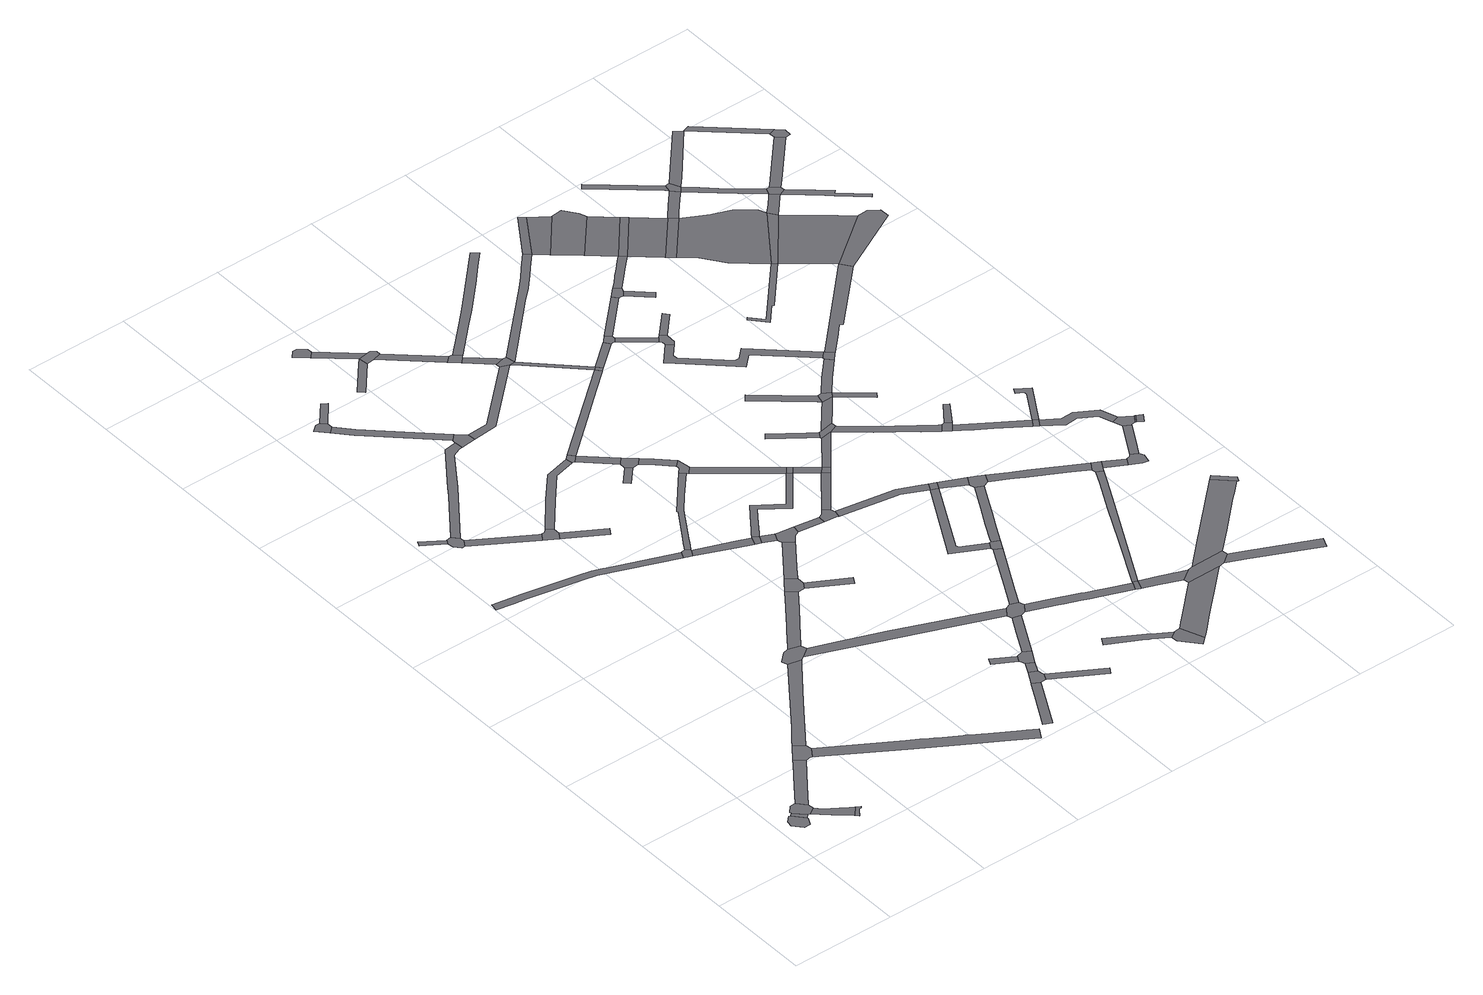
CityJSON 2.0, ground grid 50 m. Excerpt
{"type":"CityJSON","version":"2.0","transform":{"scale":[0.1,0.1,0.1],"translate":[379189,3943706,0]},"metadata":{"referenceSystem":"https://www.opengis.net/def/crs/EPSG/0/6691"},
"CityObjects":{
"road1":{"type":"Road","attributes":{"class":"1040","function":"9020","usage":"9","RoadStructureAttribute.sectionType":"4"},"geometry":[{"type":"MultiSurface","lod":"1","boundaries":[[[0,1,2,3,4,5,6,7,8]]]}]},
"road2":{"type":"Road","attributes":{"class":"1040","function":"9020","usage":"9","RoadStructureAttribute.sectionType":"1"},"geometry":[{"type":"MultiSurface","lod":"1","boundaries":[[[9,8,7,10]]]}]},
"road3":{"type":"Road","attributes":{"class":"1040","function":"9020","usage":"9","RoadStructureAttribute.sectionType":"4"},"geometry":[{"type":"MultiSurface","lod":"1","boundaries":[[[11,12,13,14,9,10,15,16,17,18]]]}]},
"road4":{"type":"Road","attributes":{"class":"1040","function":"9020","usage":"9","RoadStructureAttribute.sectionType":"1"},"geometry":[{"type":"MultiSurface","lod":"1","boundaries":[[[19,20,21,17,16,22,23,24,25]]]}]},
"road5":{"type":"Road","attributes":{"class":"1040","function":"9020","usage":"9","RoadStructureAttribute.sectionType":"4"},"geometry":[{"type":"MultiSurface","lod":"1","boundaries":[[[25,24,26,27,28,29,30,31]]]}]},
"road6":{"type":"Road","attributes":{"class":"1040","function":"9020","usage":"9","RoadStructureAttribute.sectionType":"1"},"geometry":[{"type":"MultiSurface","lod":"1","boundaries":[[[32,33,34,11,18,35,36,37]]]}]},
"road7":{"type":"Road","attributes":{"class":"1040","function":"9020","usage":"9","RoadStructureAttribute.sectionType":"4"},"geometry":[{"type":"MultiSurface","lod":"1","boundaries":[[[38,32,37,39,40,41,42]]]}]},
"road8":{"type":"Road","attributes":{"class":"1040","function":"9020","usage":"9","RoadStructureAttribute.sectionType":"1"},"geometry":[{"type":"MultiSurface","lod":"1","boundaries":[[[43,44,45,46,38,42,47,48,49,50]]]}]},
"road9":{"type":"Road","attributes":{"class":"1040","function":"9020","usage":"9","RoadStructureAttribute.sectionType":"1"},"geometry":[{"type":"MultiSurface","lod":"1","boundaries":[[[51,52,53,54]]]}]},
"road10":{"type":"Road","attributes":{"class":"1040","function":"9020","usage":"9","RoadStructureAttribute.sectionType":"4"},"geometry":[{"type":"MultiSurface","lod":"1","boundaries":[[[55,54,53,56,57,58,59,60]]]}]},
"road11":{"type":"Road","attributes":{"class":"1040","function":"9020","usage":"9","RoadStructureAttribute.sectionType":"1"},"geometry":[{"type":"MultiSurface","lod":"1","boundaries":[[[61,62,63,64,65,66,67,68,69,70,71,72,73,74,75,76,41,40,77,78,79,80,81,82,83]]]}]},
"road12":{"type":"Road","attributes":{"class":"1040","function":"9020","usage":"9","RoadStructureAttribute.sectionType":"1"},"geometry":[{"type":"MultiSurface","lod":"1","boundaries":[[[84,85,86,87,88,89,90,91,92,93,94,95,96,97,98,99]]]}]},
"road13":{"type":"Road","attributes":{"class":"1040","function":"9020","usage":"9","RoadStructureAttribute.sectionType":"1"},"geometry":[{"type":"MultiSurface","lod":"1","boundaries":[[[100,59,58,101,102]]]}]},
"road14":{"type":"Road","attributes":{"class":"1040","function":"9020","usage":"9","RoadStructureAttribute.sectionType":"4"},"geometry":[{"type":"MultiSurface","lod":"1","boundaries":[[[103,104,105,43,50,106,107,108]]]}]},
"road15":{"type":"Road","attributes":{"class":"1040","function":"9020","usage":"9","RoadStructureAttribute.sectionType":"4"},"geometry":[{"type":"MultiSurface","lod":"1","boundaries":[[[109,110,102,101,111,112,113,114]]]}]},
"road16":{"type":"Road","attributes":{"class":"1040","function":"9020","usage":"9","RoadStructureAttribute.sectionType":"1"},"geometry":[{"type":"MultiSurface","lod":"1","boundaries":[[[115,116,117,118,119,55,60,120,121,122]]]}]},
"road17":{"type":"Road","attributes":{"class":"1040","function":"9020","usage":"9","RoadStructureAttribute.sectionType":"4"},"geometry":[{"type":"MultiSurface","lod":"1","boundaries":[[[123,124,125,126,127,128]]]}]},
"road18":{"type":"Road","attributes":{"class":"1040","function":"9020","usage":"9","RoadStructureAttribute.sectionType":"1"},"geometry":[{"type":"MultiSurface","lod":"1","boundaries":[[[129,130,113,112]]]}]},
"road19":{"type":"Road","attributes":{"class":"1040","function":"9020","usage":"9","RoadStructureAttribute.sectionType":"1"},"geometry":[{"type":"MultiSurface","lod":"1","boundaries":[[[131,132,133,134,135,136,137,138,139,103,108,140,141,142,143,144,145,146,147]]]}]},
"road20":{"type":"Road","attributes":{"class":"1040","function":"9020","usage":"9","RoadStructureAttribute.sectionType":"1"},"geometry":[{"type":"MultiSurface","lod":"1","boundaries":[[[148,149,123,128]]]}]},
"road21":{"type":"Road","attributes":{"class":"1040","function":"9020","usage":"9","RoadStructureAttribute.sectionType":"1"},"geometry":[{"type":"MultiSurface","lod":"1","boundaries":[[[150,127,126,151,152,153]]]}]},
"road22":{"type":"Road","attributes":{"class":"1040","function":"9020","usage":"9","RoadStructureAttribute.sectionType":"4"},"geometry":[{"type":"MultiSurface","lod":"1","boundaries":[[[154,99,98,155,156,157,158,159]]]}]},
"road23":{"type":"Road","attributes":{"class":"1040","function":"9020","usage":"9","RoadStructureAttribute.sectionType":"1"},"geometry":[{"type":"MultiSurface","lod":"1","boundaries":[[[160,161,162,163,164,165,166]]]}]},
"road24":{"type":"Road","attributes":{"class":"1040","function":"9020","usage":"9","RoadStructureAttribute.sectionType":"1"},"geometry":[{"type":"MultiSurface","lod":"1","boundaries":[[[167,168,169,109,114,170,171,172]]]}]},
"road25":{"type":"Road","attributes":{"class":"1040","function":"9020","usage":"9","RoadStructureAttribute.sectionType":"4"},"geometry":[{"type":"MultiSurface","lod":"1","boundaries":[[[173,174,175,131,147,176,177,178,179]]]}]},
"road26":{"type":"Road","attributes":{"class":"1040","function":"9020","usage":"9","RoadStructureAttribute.sectionType":"1"},"geometry":[{"type":"MultiSurface","lod":"1","boundaries":[[[180,181,182,107,106,183,184,185,186]]]}]},
"road27":{"type":"Road","attributes":{"class":"1040","function":"9020","usage":"9","RoadStructureAttribute.sectionType":"4"},"geometry":[{"type":"MultiSurface","lod":"1","boundaries":[[[153,152,116,115,187,188]]]}]},
"road28":{"type":"Road","attributes":{"class":"1040","function":"9020","usage":"9","RoadStructureAttribute.sectionType":"1"},"geometry":[{"type":"MultiSurface","lod":"1","boundaries":[[[189,158,157,190,191,192]]]}]},
"road29":{"type":"Road","attributes":{"class":"1040","function":"9020","usage":"9","RoadStructureAttribute.sectionType":"4"},"geometry":[{"type":"MultiSurface","lod":"1","boundaries":[[[193,160,166,194,195,196,197]]]}]},
"road30":{"type":"Road","attributes":{"class":"1040","function":"9020","usage":"9","RoadStructureAttribute.sectionType":"1"},"geometry":[{"type":"MultiSurface","lod":"1","boundaries":[[[198,199,200,201]]]}]},
"road31":{"type":"Road","attributes":{"class":"1040","function":"9020","usage":"9","RoadStructureAttribute.sectionType":"1"},"geometry":[{"type":"MultiSurface","lod":"1","boundaries":[[[202,203,178,177]]]}]},
"road32":{"type":"Road","attributes":{"class":"1040","function":"9020","usage":"9","RoadStructureAttribute.sectionType":"4"},"geometry":[{"type":"MultiSurface","lod":"1","boundaries":[[[204,205,206,207,208,209]]]}]},
"road33":{"type":"Road","attributes":{"class":"1040","function":"9020","usage":"9","RoadStructureAttribute.sectionType":"1"},"geometry":[{"type":"MultiSurface","lod":"1","boundaries":[[[210,193,197,211]]]}]},
"road34":{"type":"Road","attributes":{"class":"1040","function":"9020","usage":"9","RoadStructureAttribute.sectionType":"1"},"geometry":[{"type":"MultiSurface","lod":"1","boundaries":[[[212,213,214,215,216]]]}]},
"road35":{"type":"Road","attributes":{"class":"1040","function":"9020","usage":"9","RoadStructureAttribute.sectionType":"1"},"geometry":[{"type":"MultiSurface","lod":"1","boundaries":[[[217,218,219,220,221,173,179,222,223,224,225,226]]]}]},
"road36":{"type":"Road","attributes":{"class":"1040","function":"9020","usage":"9","RoadStructureAttribute.sectionType":"1"},"geometry":[{"type":"MultiSurface","lod":"1","boundaries":[[[227,228,229,230,231,154,159,232,233,234,235,236]]]}]},
"road37":{"type":"Road","attributes":{"class":"1040","function":"9020","usage":"9","RoadStructureAttribute.sectionType":"4"},"geometry":[{"type":"MultiSurface","lod":"1","boundaries":[[[237,201,200,238,210,211,239]]]}]},
"road38":{"type":"Road","attributes":{"class":"1040","function":"9020","usage":"9","RoadStructureAttribute.sectionType":"4"},"geometry":[{"type":"MultiSurface","lod":"1","boundaries":[[[240,192,191,241,242]]]}]},
"road39":{"type":"Road","attributes":{"class":"1040","function":"9020","usage":"9","RoadStructureAttribute.sectionType":"4"},"geometry":[{"type":"MultiSurface","lod":"1","boundaries":[[[243,167,172,244,245,246]]]}]},
"road40":{"type":"Road","attributes":{"class":"1040","function":"9020","usage":"9","RoadStructureAttribute.sectionType":"1"},"geometry":[{"type":"MultiSurface","lod":"1","boundaries":[[[247,248,249,250,195,194]]]}]},
"road41":{"type":"Road","attributes":{"class":"1040","function":"9020","usage":"9","RoadStructureAttribute.sectionType":"1"},"geometry":[{"type":"MultiSurface","lod":"1","boundaries":[[[208,207,212,251]]]}]},
"road42":{"type":"Road","attributes":{"class":"1040","function":"9020","usage":"9","RoadStructureAttribute.sectionType":"1"},"geometry":[{"type":"MultiSurface","lod":"1","boundaries":[[[242,241,252,253]]]}]},
"road43":{"type":"Road","attributes":{"class":"1040","function":"9020","usage":"9","RoadStructureAttribute.sectionType":"1"},"geometry":[{"type":"MultiSurface","lod":"1","boundaries":[[[254,255,256,257]]]}]},
"road44":{"type":"Road","attributes":{"class":"1040","function":"9020","usage":"9","RoadStructureAttribute.sectionType":"1"},"geometry":[{"type":"MultiSurface","lod":"1","boundaries":[[[246,245,258,259,260]]]}]},
"road45":{"type":"Road","attributes":{"class":"1040","function":"9020","usage":"9","RoadStructureAttribute.sectionType":"4"},"geometry":[{"type":"MultiSurface","lod":"1","boundaries":[[[261,251,212,216,262,263,264]]]}]},
"road46":{"type":"Road","attributes":{"class":"1040","function":"9020","usage":"9","RoadStructureAttribute.sectionType":"4"},"geometry":[{"type":"MultiSurface","lod":"1","boundaries":[[[265,253,252,217,226,266,267,268]]]}]},
"road47":{"type":"Road","attributes":{"class":"1040","function":"9020","usage":"9","RoadStructureAttribute.sectionType":"1"},"geometry":[{"type":"MultiSurface","lod":"1","boundaries":[[[269,270,237,239,271]]]}]},
"road48":{"type":"Road","attributes":{"class":"1040","function":"9020","usage":"9","RoadStructureAttribute.sectionType":"4"},"geometry":[{"type":"MultiSurface","lod":"1","boundaries":[[[260,259,254,257,272,273]]]}]},
"road49":{"type":"Road","attributes":{"class":"1040","function":"9020","usage":"9","RoadStructureAttribute.sectionType":"1"},"geometry":[{"type":"MultiSurface","lod":"1","boundaries":[[[274,275,188,187,276,277]]]}]},
"road50":{"type":"Road","attributes":{"class":"1040","function":"9020","usage":"9","RoadStructureAttribute.sectionType":"1"},"geometry":[{"type":"MultiSurface","lod":"1","boundaries":[[[263,262,278,279]]]}]},
"road51":{"type":"Road","attributes":{"class":"1040","function":"9020","usage":"9","RoadStructureAttribute.sectionType":"1"},"geometry":[{"type":"MultiSurface","lod":"1","boundaries":[[[280,273,272,281,282,283]]]}]},
"road52":{"type":"Road","attributes":{"class":"1040","function":"9020","usage":"9","RoadStructureAttribute.sectionType":"1"},"geometry":[{"type":"MultiSurface","lod":"1","boundaries":[[[268,267,284,285]]]}]},
"road53":{"type":"Road","attributes":{"class":"1040","function":"9020","usage":"9","RoadStructureAttribute.sectionType":"4"},"geometry":[{"type":"MultiSurface","lod":"1","boundaries":[[[283,282,286,287,227,236,288,289]]]}]},
"road54":{"type":"Road","attributes":{"class":"1040","function":"9020","usage":"9","RoadStructureAttribute.sectionType":"4"},"geometry":[{"type":"MultiSurface","lod":"1","boundaries":[[[290,186,185,269,271,291,292,293]]]}]},
"road55":{"type":"Road","attributes":{"class":"1040","function":"9020","usage":"9","RoadStructureAttribute.sectionType":"1"},"geometry":[{"type":"MultiSurface","lod":"1","boundaries":[[[294,295,296,297,298,299,240,242,300,301,302,303,304,305]]]}]},
"road56":{"type":"Road","attributes":{"class":"1040","function":"9020","usage":"9","RoadStructureAttribute.sectionType":"4"},"geometry":[{"type":"MultiSurface","lod":"1","boundaries":[[[279,278,306,307,308,309]]]}]},
"road57":{"type":"Road","attributes":{"class":"1040","function":"9020","usage":"9","RoadStructureAttribute.sectionType":"1"},"geometry":[{"type":"MultiSurface","lod":"1","boundaries":[[[310,243,246,311,312,313,314]]]}]},
"road58":{"type":"Road","attributes":{"class":"1040","function":"9020","usage":"9","RoadStructureAttribute.sectionType":"4"},"geometry":[{"type":"MultiSurface","lod":"1","boundaries":[[[315,316,285,284,317,318,319,320]]]}]},
"road59":{"type":"Road","attributes":{"class":"1040","function":"9020","usage":"9","RoadStructureAttribute.sectionType":"1"},"geometry":[{"type":"MultiSurface","lod":"1","boundaries":[[[321,289,288,322,294,323]]]}]},
"road60":{"type":"Road","attributes":{"class":"1040","function":"9020","usage":"9","RoadStructureAttribute.sectionType":"1"},"geometry":[{"type":"MultiSurface","lod":"1","boundaries":[[[324,307,306,325,326]]]}]},
"road61":{"type":"Road","attributes":{"class":"1040","function":"9020","usage":"9","RoadStructureAttribute.sectionType":"1"},"geometry":[{"type":"MultiSurface","lod":"1","boundaries":[[[327,328,329,330,331,332,333,334,335,336]]]}]},
"road62":{"type":"Road","attributes":{"class":"1040","function":"9020","usage":"9","RoadStructureAttribute.sectionType":"4"},"geometry":[{"type":"MultiSurface","lod":"1","boundaries":[[[326,325,274,277,337,338]]]}]},
"road63":{"type":"Road","attributes":{"class":"1040","function":"9020","usage":"9","RoadStructureAttribute.sectionType":"1"},"geometry":[{"type":"MultiSurface","lod":"1","boundaries":[[[339,340,341,290,293,342,343]]]}]},
"road64":{"type":"Road","attributes":{"class":"1040","function":"9020","usage":"9","RoadStructureAttribute.sectionType":"1"},"geometry":[{"type":"MultiSurface","lod":"1","boundaries":[[[344,315,320,345]]]}]},
"road65":{"type":"Road","attributes":{"class":"1040","function":"9020","usage":"9","RoadStructureAttribute.sectionType":"1"},"geometry":[{"type":"MultiSurface","lod":"1","boundaries":[[[346,347,348,349,350,292,291,351,352,353,354,355,356,357]]]}]},
"road66":{"type":"Road","attributes":{"class":"1040","function":"9020","usage":"9","RoadStructureAttribute.sectionType":"4"},"geometry":[{"type":"MultiSurface","lod":"1","boundaries":[[[323,294,305,358]]]}]},
"road67":{"type":"Road","attributes":{"class":"1040","function":"9020","usage":"9","RoadStructureAttribute.sectionType":"1"},"geometry":[{"type":"MultiSurface","lod":"1","boundaries":[[[337,277,359,310,360]]]}]},
"road68":{"type":"Road","attributes":{"class":"1040","function":"9020","usage":"9","RoadStructureAttribute.sectionType":"4"},"geometry":[{"type":"MultiSurface","lod":"1","boundaries":[[[361,336,335,362,363,364]]]}]},
"road69":{"type":"Road","attributes":{"class":"1040","function":"9020","usage":"9","RoadStructureAttribute.sectionType":"1"},"geometry":[{"type":"MultiSurface","lod":"1","boundaries":[[[365,358,305,366,344,367]]]}]},
"road70":{"type":"Road","attributes":{"class":"1040","function":"9020","usage":"9","RoadStructureAttribute.sectionType":"1"},"geometry":[{"type":"MultiSurface","lod":"1","boundaries":[[[368,369,370,319,318,371,372,373,374]]]}]},
"road71":{"type":"Road","attributes":{"class":"1040","function":"9020","usage":"9","RoadStructureAttribute.sectionType":"1"},"geometry":[{"type":"MultiSurface","lod":"1","boundaries":[[[373,375,376,377,378,379,380]]]}]},
"road72":{"type":"Road","attributes":{"class":"1040","function":"9020","usage":"9","RoadStructureAttribute.sectionType":"4"},"geometry":[{"type":"MultiSurface","lod":"1","boundaries":[[[381,377,376,339,343,382]]]}]},
"road73":{"type":"Road","attributes":{"class":"1040","function":"9020","usage":"9","RoadStructureAttribute.sectionType":"4"},"geometry":[{"type":"MultiSurface","lod":"1","boundaries":[[[367,344,345,383,384]]]}]},
"road74":{"type":"Road","attributes":{"class":"1040","function":"9020","usage":"9","RoadStructureAttribute.sectionType":"4"},"geometry":[{"type":"MultiSurface","lod":"1","boundaries":[[[360,310,314,385,386]]]}]},
"road75":{"type":"Road","attributes":{"class":"1040","function":"9020","usage":"9","RoadStructureAttribute.sectionType":"1"},"geometry":[{"type":"MultiSurface","lod":"1","boundaries":[[[387,388,389,390,391,392,393,394,395,396,397,398,309,308]]]}]},
"road76":{"type":"Road","attributes":{"class":"1040","function":"9020","usage":"9","RoadStructureAttribute.sectionType":"4"},"geometry":[{"type":"MultiSurface","lod":"1","boundaries":[[[399,357,356,400,401]]]}]},
"road77":{"type":"Road","attributes":{"class":"1040","function":"9020","usage":"9","RoadStructureAttribute.sectionType":"1"},"geometry":[{"type":"MultiSurface","lod":"1","boundaries":[[[402,386,385,403]]]}]},
"road78":{"type":"Road","attributes":{"class":"1040","function":"9020","usage":"9","RoadStructureAttribute.sectionType":"1"},"geometry":[{"type":"MultiSurface","lod":"1","boundaries":[[[404,405,406,407,408,409]]]}]},
"road79":{"type":"Road","attributes":{"class":"1040","function":"9020","usage":"9","RoadStructureAttribute.sectionType":"1"},"geometry":[{"type":"MultiSurface","lod":"1","boundaries":[[[410,411,384,383]]]}]},
"road80":{"type":"Road","attributes":{"class":"1040","function":"9020","usage":"9","RoadStructureAttribute.sectionType":"1"},"geometry":[{"type":"MultiSurface","lod":"1","boundaries":[[[412,413,414,415,381,382,416,417,418,419,420,421]]]}]},
"road81":{"type":"Road","attributes":{"class":"1040","function":"9020","usage":"9","RoadStructureAttribute.sectionType":"1"},"geometry":[{"type":"MultiSurface","lod":"1","boundaries":[[[422,423,424,425,426,427,428,429,430,431,432,433,434,361,364]]]}]},
"road82":{"type":"Road","attributes":{"class":"1040","function":"9020","usage":"9","RoadStructureAttribute.sectionType":"4"},"geometry":[{"type":"MultiSurface","lod":"1","boundaries":[[[374,373,380,435]]]}]},
"road83":{"type":"Road","attributes":{"class":"1040","function":"9020","usage":"9","RoadStructureAttribute.sectionType":"1"},"geometry":[{"type":"MultiSurface","lod":"1","boundaries":[[[436,437,438,439,440,441,442,443,444,445,338,337]]]}]},
"road84":{"type":"Road","attributes":{"class":"1040","function":"9020","usage":"9","RoadStructureAttribute.sectionType":"1"},"geometry":[{"type":"MultiSurface","lod":"1","boundaries":[[[446,401,400,447,448,449]]]}]},
"road85":{"type":"Road","attributes":{"class":"1040","function":"9020","usage":"9","RoadStructureAttribute.sectionType":"4"},"geometry":[{"type":"MultiSurface","lod":"1","boundaries":[[[450,451,402,403,452,453,454,455]]]}]},
"road86":{"type":"Road","attributes":{"class":"1040","function":"9020","usage":"9","RoadStructureAttribute.sectionType":"4"},"geometry":[{"type":"MultiSurface","lod":"1","boundaries":[[[456,457,409,408,411,410,458]]]}]},
"road87":{"type":"Road","attributes":{"class":"1040","function":"9020","usage":"9","RoadStructureAttribute.sectionType":"1"},"geometry":[{"type":"MultiSurface","lod":"1","boundaries":[[[435,380,459,460]]]}]},
"road88":{"type":"Road","attributes":{"class":"1040","function":"9020","usage":"9","RoadStructureAttribute.sectionType":"1"},"geometry":[{"type":"MultiSurface","lod":"1","boundaries":[[[454,453,461,462]]]}]},
"road89":{"type":"Road","attributes":{"class":"1040","function":"9020","usage":"9","RoadStructureAttribute.sectionType":"1"},"geometry":[{"type":"MultiSurface","lod":"1","boundaries":[[[463,464,465,466,467]]]}]},
"road90":{"type":"Road","attributes":{"class":"1040","function":"9020","usage":"9","RoadStructureAttribute.sectionType":"4"},"geometry":[{"type":"MultiSurface","lod":"1","boundaries":[[[468,460,459,412,421,469,470]]]}]},
"road91":{"type":"Road","attributes":{"class":"1040","function":"9020","usage":"9","RoadStructureAttribute.sectionType":"1"},"geometry":[{"type":"MultiSurface","lod":"1","boundaries":[[[471,472,473,466,474,457,456]]]}]},
"road92":{"type":"Road","attributes":{"class":"1040","function":"9020","usage":"9","RoadStructureAttribute.sectionType":"4"},"geometry":[{"type":"MultiSurface","lod":"1","boundaries":[[[475,462,461,476,477,478,479,480]]]}]},
"road93":{"type":"Road","attributes":{"class":"1040","function":"9020","usage":"9","RoadStructureAttribute.sectionType":"1"},"geometry":[{"type":"MultiSurface","lod":"1","boundaries":[[[481,450,455,482]]]}]},
"road94":{"type":"Road","attributes":{"class":"1040","function":"9020","usage":"9","RoadStructureAttribute.sectionType":"4"},"geometry":[{"type":"MultiSurface","lod":"1","boundaries":[[[483,484,449,448,485,430,429,486,487]]]}]},
"road95":{"type":"Road","attributes":{"class":"1040","function":"9020","usage":"9","RoadStructureAttribute.sectionType":"1"},"geometry":[{"type":"MultiSurface","lod":"1","boundaries":[[[488,489,458,410,490,491,492,493,494,495,496]]]}]},
"road96":{"type":"Road","attributes":{"class":"1040","function":"9020","usage":"9","RoadStructureAttribute.sectionType":"1"},"geometry":[{"type":"MultiSurface","lod":"1","boundaries":[[[497,498,499,500,399,401,501,502,503]]]}]},
"road97":{"type":"Road","attributes":{"class":"1040","function":"9020","usage":"9","RoadStructureAttribute.sectionType":"4"},"geometry":[{"type":"MultiSurface","lod":"1","boundaries":[[[504,467,466,473,505]]]}]},
"road98":{"type":"Road","attributes":{"class":"1040","function":"9020","usage":"9","RoadStructureAttribute.sectionType":"1"},"geometry":[{"type":"MultiSurface","lod":"1","boundaries":[[[506,507,475,480]]]}]},
"road99":{"type":"Road","attributes":{"class":"1040","function":"9020","usage":"9","RoadStructureAttribute.sectionType":"1"},"geometry":[{"type":"MultiSurface","lod":"1","boundaries":[[[477,508,509,510,511,512,513,514,515,516,517,518,478]]]}]},
"road100":{"type":"Road","attributes":{"class":"1040","function":"9020","usage":"9","RoadStructureAttribute.sectionType":"1"},"geometry":[{"type":"MultiSurface","lod":"1","boundaries":[[[519,520,505,473]]]}]},
"road101":{"type":"Road","attributes":{"class":"1040","function":"9020","usage":"9","RoadStructureAttribute.sectionType":"4"},"geometry":[{"type":"MultiSurface","lod":"1","boundaries":[[[521,522,481,482,523,524,525]]]}]},
"road102":{"type":"Road","attributes":{"class":"1040","function":"9020","usage":"9","RoadStructureAttribute.sectionType":"1"},"geometry":[{"type":"MultiSurface","lod":"1","boundaries":[[[526,527,470,469,528,529,530,531,532,533,534,535,536]]]}]},
"road103":{"type":"Road","attributes":{"class":"1040","function":"9020","usage":"9","RoadStructureAttribute.sectionType":"1"},"geometry":[{"type":"MultiSurface","lod":"1","boundaries":[[[537,538,504,505,539,540]]]}]},
"road104":{"type":"Road","attributes":{"class":"1040","function":"9020","usage":"9","RoadStructureAttribute.sectionType":"4"},"geometry":[{"type":"MultiSurface","lod":"1","boundaries":[[[541,496,495,542,543,544]]]}]},
"road105":{"type":"Road","attributes":{"class":"1040","function":"9020","usage":"9","RoadStructureAttribute.sectionType":"1"},"geometry":[{"type":"MultiSurface","lod":"1","boundaries":[[[545,546,524,523]]]}]},
"road106":{"type":"Road","attributes":{"name":"都道318号","class":"1040","function":"3","usage":"1","RoadStructureAttribute.sectionType":"4"},"geometry":[{"type":"MultiSurface","lod":"1","boundaries":[[[440,547,548,441]]]}]},
"road107":{"type":"Road","attributes":{"class":"1040","function":"9020","usage":"9","RoadStructureAttribute.sectionType":"1"},"geometry":[{"type":"MultiSurface","lod":"1","boundaries":[[[549,550,541,544]]]}]},
"road108":{"type":"Road","attributes":{"class":"1040","function":"9020","usage":"9","RoadStructureAttribute.sectionType":"1"},"geometry":[{"type":"MultiSurface","lod":"1","boundaries":[[[551,552,553,554,555,556,557,558,559,521,525]]]}]},
"road109":{"type":"Road","attributes":{"class":"1040","function":"9020","usage":"9","RoadStructureAttribute.sectionType":"1"},"geometry":[{"type":"MultiSurface","lod":"1","boundaries":[[[560,487,486,561,562,563,564,565]]]}]},
"road110":{"type":"Road","attributes":{"name":"都道318号","class":"1040","function":"3","usage":"1","RoadStructureAttribute.sectionType":"1"},"geometry":[{"type":"MultiSurface","lod":"1","boundaries":[[[547,440,566,567]]]}]},
"road111":{"type":"Road","attributes":{"class":"1040","function":"9020","usage":"9","RoadStructureAttribute.sectionType":"1"},"geometry":[{"type":"MultiSurface","lod":"1","boundaries":[[[568,569,570,571,484,483,572,573,574,575]]]}]},
"road112":{"type":"Road","attributes":{"class":"1040","function":"9020","usage":"9","RoadStructureAttribute.sectionType":"1"},"geometry":[{"type":"MultiSurface","lod":"1","boundaries":[[[576,577,543,542,578,579,580,581,582]]]}]},
"road113":{"type":"Road","attributes":{"class":"1040","function":"9020","usage":"9","RoadStructureAttribute.sectionType":"4"},"geometry":[{"type":"MultiSurface","lod":"1","boundaries":[[[513,512,537,540,583,584,585]]]}]},
"road114":{"type":"Road","attributes":{"class":"1040","function":"9020","usage":"9","RoadStructureAttribute.sectionType":"4"},"geometry":[{"type":"MultiSurface","lod":"1","boundaries":[[[536,535,497,503,586,587]]]}]},
"road115":{"type":"Road","attributes":{"name":"都道318号","class":"1040","function":"3","usage":"1","RoadStructureAttribute.sectionType":"4"},"geometry":[{"type":"MultiSurface","lod":"1","boundaries":[[[588,589,567,566,590,591]]]}]},
"road116":{"type":"Road","attributes":{"class":"1040","function":"9020","usage":"9","RoadStructureAttribute.sectionType":"1"},"geometry":[{"type":"MultiSurface","lod":"1","boundaries":[[[587,586,592,593]]]}]},
"road117":{"type":"Road","attributes":{"class":"1040","function":"9020","usage":"9","RoadStructureAttribute.sectionType":"4"},"geometry":[{"type":"MultiSurface","lod":"1","boundaries":[[[582,581,594,595,596]]]}]},
"road118":{"type":"Road","attributes":{"name":"都道318号","class":"1040","function":"3","usage":"1","RoadStructureAttribute.sectionType":"1"},"geometry":[{"type":"MultiSurface","lod":"1","boundaries":[[[591,590,555,597]]]}]},
"road119":{"type":"Road","attributes":{"class":"1040","function":"9020","usage":"9","RoadStructureAttribute.sectionType":"4"},"geometry":[{"type":"MultiSurface","lod":"1","boundaries":[[[598,599,593,592,600,601,602,603]]]}]},
"road120":{"type":"Road","attributes":{"name":"都道318号","class":"1040","function":"3","usage":"1","RoadStructureAttribute.sectionType":"4"},"geometry":[{"type":"MultiSurface","lod":"1","boundaries":[[[597,555,554,604]]]}]},
"road121":{"type":"Road","attributes":{"class":"1040","function":"9020","usage":"9","RoadStructureAttribute.sectionType":"1"},"geometry":[{"type":"MultiSurface","lod":"1","boundaries":[[[605,606,607,608,609,610,611,612]]]}]},
"road122":{"type":"Road","attributes":{"class":"1040","function":"9020","usage":"9","RoadStructureAttribute.sectionType":"1"},"geometry":[{"type":"MultiSurface","lod":"1","boundaries":[[[613,614,615,616,617,582,596]]]}]},
"road123":{"type":"Road","attributes":{"name":"都道318号","class":"1040","function":"3","usage":"1","RoadStructureAttribute.sectionType":"1"},"geometry":[{"type":"MultiSurface","lod":"1","boundaries":[[[604,554,618,619]]]}]},
"road124":{"type":"Road","attributes":{"class":"1040","function":"9020","usage":"9","RoadStructureAttribute.sectionType":"1"},"geometry":[{"type":"MultiSurface","lod":"1","boundaries":[[[620,621,622,623,595,594,624,625,626,627,628]]]}]},
"road125":{"type":"Road","attributes":{"class":"1040","function":"9020","usage":"9","RoadStructureAttribute.sectionType":"1"},"geometry":[{"type":"MultiSurface","lod":"1","boundaries":[[[629,598,603,630,631]]]}]},
"road126":{"type":"Road","attributes":{"class":"1040","function":"9020","usage":"9","RoadStructureAttribute.sectionType":"4"},"geometry":[{"type":"MultiSurface","lod":"1","boundaries":[[[632,568,575,633,634]]]}]},
"road127":{"type":"Road","attributes":{"name":"都道318号","class":"1040","function":"3","usage":"1","RoadStructureAttribute.sectionType":"4"},"geometry":[{"type":"MultiSurface","lod":"1","boundaries":[[[635,636,619,618]]]}]},
"road128":{"type":"Road","attributes":{"class":"1040","function":"9020","usage":"9","RoadStructureAttribute.sectionType":"1"},"geometry":[{"type":"MultiSurface","lod":"1","boundaries":[[[637,638,639,640,641,642,643,644,585,584]]]}]},
"road129":{"type":"Road","attributes":{"class":"1040","function":"9020","usage":"9","RoadStructureAttribute.sectionType":"4"},"geometry":[{"type":"MultiSurface","lod":"1","boundaries":[[[628,627,629,631,645,646,647]]]}]},
"road130":{"type":"Road","attributes":{"class":"1040","function":"9020","usage":"9","RoadStructureAttribute.sectionType":"1"},"geometry":[{"type":"MultiSurface","lod":"1","boundaries":[[[647,646,648,649]]]}]},
"road131":{"type":"Road","attributes":{"class":"1040","function":"9020","usage":"9","RoadStructureAttribute.sectionType":"4"},"geometry":[{"type":"MultiSurface","lod":"1","boundaries":[[[650,649,648,651,652]]]}]},
"road132":{"type":"Road","attributes":{"name":"都道318号","class":"1040","function":"3","usage":"1","RoadStructureAttribute.sectionType":"1"},"geometry":[{"type":"MultiSurface","lod":"1","boundaries":[[[653,654,655,656,636,635,657,658,605,659]]]}]},
"road133":{"type":"Road","attributes":{"class":"1040","function":"9020","usage":"9","RoadStructureAttribute.sectionType":"1"},"geometry":[{"type":"MultiSurface","lod":"1","boundaries":[[[660,661,662,663,664]]]}]},
"road134":{"type":"Road","attributes":{"class":"1040","function":"9020","usage":"9","RoadStructureAttribute.sectionType":"1"},"geometry":[{"type":"MultiSurface","lod":"1","boundaries":[[[663,665,666,667,668,619,636,669,670,671,672]]]}]},
"road135":{"type":"Road","attributes":{"name":"都道318号","class":"1040","function":"3","usage":"1","RoadStructureAttribute.sectionType":"4"},"geometry":[{"type":"MultiSurface","lod":"1","boundaries":[[[612,673,659,605]]]}]},
"road136":{"type":"Road","attributes":{"class":"1040","function":"9020","usage":"9","RoadStructureAttribute.sectionType":"4"},"geometry":[{"type":"MultiSurface","lod":"1","boundaries":[[[674,664,663,672,675]]]}]},
"road137":{"type":"Road","attributes":{"name":"都道318号","class":"1040","function":"3","usage":"1","RoadStructureAttribute.sectionType":"1"},"geometry":[{"type":"MultiSurface","lod":"1","boundaries":[[[676,677,678,679,673,612,643,680]]]}]},
"road138":{"type":"Road","attributes":{"class":"1040","function":"9020","usage":"9","RoadStructureAttribute.sectionType":"1"},"geometry":[{"type":"MultiSurface","lod":"1","boundaries":[[[681,682,683,675,672,684,685,686,687,688,689]]]}]},
"road139":{"type":"Road","attributes":{"class":"1040","function":"9020","usage":"9","RoadStructureAttribute.sectionType":"1"},"geometry":[{"type":"MultiSurface","lod":"1","boundaries":[[[688,690,691,692,659,673,693,694,695]]]}]},
"road140":{"type":"Road","attributes":{"name":"都道318号","class":"1040","function":"3","usage":"1","RoadStructureAttribute.sectionType":"4"},"geometry":[{"type":"MultiSurface","lod":"1","boundaries":[[[642,696,697,698,680,643]]]}]},
"road141":{"type":"Road","attributes":{"class":"1040","function":"9020","usage":"9","RoadStructureAttribute.sectionType":"1"},"geometry":[{"type":"MultiSurface","lod":"1","boundaries":[[[699,674,675,700,701,702]]]}]},
"road142":{"type":"Road","attributes":{"class":"1040","function":"9020","usage":"9","RoadStructureAttribute.sectionType":"4"},"geometry":[{"type":"MultiSurface","lod":"1","boundaries":[[[703,704,689,688,695,705]]]}]},
"road143":{"type":"Road","attributes":{"class":"1040","function":"9020","usage":"9","RoadStructureAttribute.sectionType":"1"},"geometry":[{"type":"MultiSurface","lod":"1","boundaries":[[[706,707,708,709,705,695,710,711,712,713,714]]]}]},
"road144":{"type":"Road","attributes":{"class":"1040","function":"9020","usage":"9","RoadStructureAttribute.sectionType":"1"},"geometry":[{"type":"MultiSurface","lod":"1","boundaries":[[[715,716,717,704,703,718,719]]]}]},
"road145":{"type":"Road","attributes":{"class":"1040","function":"9020","usage":"9","RoadStructureAttribute.sectionType":"1"},"geometry":[{"type":"MultiSurface","lod":"1","boundaries":[[[720,702,721,722]]]}]},
"road146":{"type":"Road","attributes":{"class":"1040","function":"9020","usage":"9","RoadStructureAttribute.sectionType":"4"},"geometry":[{"type":"MultiSurface","lod":"1","boundaries":[[[722,721,715,719,723,724]]]}]}
},
"vertices":[
[96,268,0],[91,271,0],[64,246,0],[61,217,0],[97,173,0],[126,173,0],[144,209,0],[143,215,0],[99,268,0],
[112,279,0],[159,230,0],
[164,319,0],[137,318,0],[112,289,0],[114,284,0],[165,232,0],[170,228,0],[203,249,0],[201,278,0],
[304,169,0],[288,180,0],[231,221,0],[199,199,0],[234,166,0],[305,103,0],[341,145,0],
[320,90,0],[344,120,0],[347,124,0],[353,125,0],[357,124,0],[362,132,0],
[334,542,0],[319,521,0],[233,409,0],[238,326,0],[276,376,0],[377,508,0],
[392,618,0],[405,512,0],[410,509,0],[442,555,0],[437,584,0],
[712,1038,0],[465,711,0],[460,705,0],[413,645,0],[609,810,0],[700,930,0],[757,1004,0],[774,1025,0],
[34,2620,0],[23,2598,0],[121,2531,0],[133,2554,0],
[158,2557,0],[126,2503,0],[151,2473,0],[166,2475,0],[188,2509,0],[185,2528,0],
[1206,86,0],[1173,107,0],[1151,120,0],[1071,169,0],[1046,184,0],[1007,208,0],[1001,212,0],[998,216,0],[992,220,0],[982,223,0],[890,279,0],[878,287,0],[861,297,0],[845,307,0],[828,318,0],[778,348,0],[748,299,0],[932,185,0],[973,160,0],[1090,88,0],[1175,36,0],[1220,8,0],[1250,59,0],
[521,2001,0],[518,2003,0],[470,2021,0],[407,2035,0],[326,2053,0],[155,2086,0],[12,2111,0],[6,2073,0],[87,2059,0],[148,2049,0],[292,2021,0],[319,2016,0],[399,1998,0],[469,1983,0],[816,1849,0],[832,1881,0],
[454,2343,0],[438,2305,0],[462,2337,0],
[773,1115,0],[747,1109,0],[703,1066,0],[791,1036,0],[839,1071,0],[831,1099,0],
[492,2352,0],[480,2338,0],[479,2280,0],[500,2267,0],[522,2300,0],[521,2328,0],
[564,2981,0],[560,3021,0],[500,3012,0],[353,2815,0],[322,2773,0],[385,2791,0],[507,2961,0],[548,2979,0],
[207,3472,0],[187,3472,0],[156,3447,0],[201,3397,0],[231,3423,0],[231,3450,0],
[680,2155,0],[702,2188,0],
[1001,1413,0],[971,1373,0],[942,1334,0],[936,1327,0],[901,1281,0],[867,1237,0],[854,1220,0],[808,1160,0],[787,1132,0],[878,1160,0],[892,1179,0],[898,1187,0],[929,1227,0],[972,1283,0],[977,1290,0],[1010,1333,0],[1044,1378,0],
[317,3551,0],[291,3567,0],
[296,3350,0],[269,3321,0],[562,3041,0],[590,3069,0],
[854,1886,0],[833,1842,0],[836,1841,0],[855,1833,0],[872,1865,0],[876,1872,0],
[1412,308,0],[1409,304,0],[1371,236,0],[1281,74,0],[1318,54,0],[1437,270,0],[1446,288,0],
[846,2649,0],[725,2619,0],[617,2499,0],[639,2466,0],[748,2590,0],[853,2616,0],
[1052,1479,0],[1023,1442,0],[1019,1436,0],[1074,1379,0],[1077,1378,0],[1098,1410,0],[1096,1446,0],
[1593,772,0],[1168,947,0],[979,1021,0],[1075,925,0],[1390,801,0],[1611,714,0],[1641,752,0],
[638,2988,0],[634,3027,0],
[1045,1798,0],[1029,1760,0],[1100,1731,0],[1117,1770,0],
[1447,373,0],[1474,292,0],[1492,324,0],[1490,325,0],[1483,355,0],
[1377,542,0],[1360,510,0],[1462,452,0],[1479,483,0],
[1260,1273,0],[1279,1308,0],
[439,3906,0],[417,3905,0],[392,3877,0],[448,3827,0],[474,3855,0],[473,3876,0],
[1475,424,0],[1510,405,0],
[598,3695,0],[578,3672,0],[456,3533,0],[482,3510,0],[604,3649,0],
[1197,1668,0],[1157,1617,0],[1125,1574,0],[1088,1525,0],[1087,1524,0],[1138,1503,0],[1151,1519,0],[1167,1540,0],[1219,1608,0],[1241,1638,0],
[1151,2287,0],[987,2100,0],[992,2096,0],[893,1945,0],[879,1925,0],[901,1910,0],[914,1931,0],[1013,2085,0],[1074,2157,0],[1173,2267,0],
[1513,492,0],[1465,450,0],[1548,473,0],
[1121,1774,0],[1128,1719,0],[1147,1759,0],
[869,2668,0],[859,2617,0],[863,2614,0],[891,2642,0],
[1476,291,0],[1707,152,0],[1727,182,0],[1514,311,0],
[646,3703,0],
[1189,1693,0],[1208,1732,0],
[998,2454,0],[933,2382,0],[957,2360,0],[1024,2433,0],
[979,2506,0],[1001,2486,0],[1029,2515,0],
[666,3705,0],[644,3654,0],[685,3668,0],[686,3688,0],
[1221,1726,0],[1263,1667,0],[1290,1678,0],[1295,1716,0],
[1620,688,0],[1575,606,0],[1659,677,0],
[1056,2436,0],[1084,2465,0],
[1016,3290,0],[737,3034,0],[757,2999,0],[1056,3273,0],
[866,3447,0],[894,3474,0],
[1129,2424,0],[1111,2390,0],[1169,2327,0],[1200,2353,0],
[1414,1662,0],[1418,1699,0],
[1172,2325,0],[1172,2311,0],[1181,2261,0],[1209,2291,0],
[1667,762,0],[1685,685,0],[1714,725,0],[1705,750,0],
[1493,2007,0],[1367,1853,0],[1244,1940,0],[1172,1844,0],[1155,1821,0],[1134,1793,0],[1160,1775,0],[1180,1802,0],[1197,1826,0],[1251,1899,0],[1370,1813,0],[1514,1991,0],
[909,3407,0],[936,3435,0],[944,3443,0],[916,3472,0],
[1306,3027,0],[1120,2830,0],[1226,2918,0],[1321,2996,0],[1326,3000,0],
[1455,1729,0],[1437,1707,0],[1473,1655,0],[1486,1652,0],[1492,1689,0],[1485,1707,0],
[1360,2165,0],[1335,2134,0],[1518,2036,0],
[1040,3338,0],[1014,3310,0],[1058,3322,0],
[2020,234,0],[1988,254,0],[1986,255,0],[1822,352,0],[1801,317,0],[1960,230,0],[1970,224,0],[1978,219,0],[2051,176,0],[2081,197,0],
[1084,3275,0],[1076,3320,0],
[1841,1083,0],[1831,1064,0],[1728,873,0],[1744,822,0],[1876,1065,0],
[1607,1916,0],[1636,1892,0],
[2042,594,0],[2009,608,0],[1960,627,0],[1943,634,0],[1811,687,0],[1820,633,0],[1845,623,0],[1911,597,0],[1946,583,0],[1992,565,0],[2131,511,0],[2149,551,0],
[1539,2019,0],
[1069,3260,0],[1320,3041,0],
[2112,200,0],[2054,144,0],[2125,60,0],[2155,88,0],
[1603,1967,0],[1580,1938,0],[1631,1944,0],
[1891,1588,0],[1877,1594,0],[1776,1640,0],[1758,1605,0],[1770,1603,0],[1885,1549,0],[1903,1582,0],
[1680,1178,0],[1837,1095,0],[1855,1125,0],[1741,1186,0],[1735,1198,0],[1919,1533,0],
[1866,1128,0],[1901,1110,0],
[1659,1920,0],[1633,1942,0],
[1342,3014,0],[1321,3040,0],
[1081,3575,0],[1159,3648,0],[1251,3740,0],[1264,3754,0],[1277,3767,0],[1358,3851,0],[1420,3915,0],[1390,3941,0],[1220,3767,0],[1131,3677,0],[1054,3604,0],[1006,3559,0],
[2152,557,0],[2154,502,0],[2174,547,0],
[1445,3142,0],[1466,3115,0],
[1724,2157,0],[1587,2259,0],[1567,2233,0],[1705,2131,0],[1748,2099,0],[1766,2126,0],
[1805,2099,0],[1749,2089,0],
[2037,1445,0],[1971,1324,0],[1919,1230,0],[1875,1148,0],[1921,1147,0],[1952,1206,0],[1989,1271,0],[2018,1325,0],[2060,1404,0],[2074,1428,0],
[2161,93,0],[2183,114,0],[2205,135,0],[2250,178,0],[2311,236,0],[2364,287,0],[2472,388,0],[2494,409,0],[2330,406,0],[2161,246,0],[2155,240,0],[2154,239,0],[2152,237,0],
[1936,1567,0],
[1368,3554,0],[1429,3610,0],[1487,3673,0],[1520,3709,0],[1581,3773,0],[1552,3798,0],[1490,3730,0],[1450,3686,0],[1403,3636,0],[1339,3576,0],
[2263,517,0],[2220,476,0],[2326,434,0],[2379,472,0],
[1477,3172,0],[1451,3146,0],[1483,3117,0],[1485,3115,0],[1502,3134,0],[1501,3149,0],
[1844,2139,0],[1776,2126,0],[1846,2117,0],
[2030,1472,0],[2053,1513,0],
[1625,3000,0],[1641,3020,0],
[1685,2509,0],[1659,2478,0],[1886,2284,0],[1900,2271,0],[1913,2315,0],
[2080,1501,0],[2101,1436,0],[2122,1478,0],
[1898,2203,0],[1914,2221,0],[1954,2272,0],[1866,2231,0],
[1654,3033,0],[1636,2991,0],[1636,2972,0],[1664,2947,0],[1678,2963,0],[1679,3010,0],
[1659,3350,0],[1680,3327,0],
[2566,478,0],[2405,477,0],[2325,431,0],[2521,414,0],[2570,451,0],
[2179,1852,0],[1965,2015,0],[1819,2087,0],[1940,1983,0],[2086,1872,0],[2095,1864,0],[2154,1819,0],[2162,1813,0],[2188,1845,0],
[2488,1208,0],[2454,1141,0],[2375,990,0],[2276,799,0],[2414,997,0],[2485,1130,0],[2517,1191,0],
[1934,2317,0],[1972,2295,0],
[1775,3111,0],[1754,3136,0],
[1554,2881,0],[1561,2875,0],[1804,2647,0],[1860,2700,0],[2084,2493,0],[2111,2522,0],[1862,2753,0],[1816,2708,0],[1795,2708,0],[1618,2873,0],[1617,2896,0],
[2095,2152,0],[2111,2175,0],
[1700,3390,0],[1699,3389,0],[1702,3326,0],[1722,3349,0],[1727,3365,0],
[2276,1394,0],[2209,1431,0],[2196,1388,0],[2199,1386,0],[2243,1362,0],[2254,1355,0],[2302,1329,0],[2330,1314,0],[2409,1269,0],[2483,1227,0],[2508,1266,0],
[2083,2483,0],[1999,2395,0],[2030,2366,0],[2113,2453,0],
[2206,1849,0],[2197,1787,0],[2222,1818,0],[2232,1831,0],
[1799,3233,0],[1818,3257,0],
[1714,3973,0],[1687,3996,0],
[2301,1929,0],[2277,1944,0],
[1772,3410,0],[1797,3435,0],[1816,3454,0],[1876,3514,0],[1847,3537,0],[1823,3513,0],[1789,3479,0],[1757,3447,0],[1726,3415,0],
[2663,407,0],[2624,370,0],[2662,351,0],[2808,282,0],[2920,229,0],[2941,279,0],
[1638,3722,0],[1801,3912,0],
[2821,872,0],[2506,573,0],[2505,572,0],[2444,515,0],[2666,572,0],[2816,715,0],[2841,738,0],[2900,794,0],
[2367,1722,0],[2282,1779,0],[2259,1745,0],[2273,1736,0],[2341,1691,0],[2473,1599,0],[2498,1633,0],
[2137,2478,0],[2146,2488,0],[2115,2518,0],
[2526,1208,0],[2548,1244,0],
[1900,3857,0],[1854,3917,0],[1742,3630,0],[1911,3820,0],
[2621,1158,0],[2640,1193,0],
[2496,1584,0],[2520,1617,0],[2521,1619,0],
[2014,3730,0],
[2668,1208,0],[2661,1197,0],[2674,1130,0],[2702,1123,0],[2713,1167,0],[2702,1188,0],
[2042,3705,0],
[2306,3100,0],[2063,2834,0],[2009,2893,0],[1998,2881,0],[2063,2808,0],[2138,2890,0],[2145,2883,0],[2329,3086,0],
[2631,1796,0],[2566,1838,0],[2553,1813,0],[2584,1793,0],[2587,1780,0],
[1994,3410,0],[2163,3600,0],
[2766,1479,0],[2756,1508,0],[2660,1567,0],[2598,1564,0],[2586,1521,0],[2647,1527,0],[2725,1480,0],[2747,1414,0],[2784,1427,0],
[2762,1368,0],[2738,1250,0],[2795,1350,0],
[2841,891,0],[2907,790,0],[2920,813,0],
[2028,3380,0],[2197,3570,0],
[2230,2572,0],[2234,2576,0],[2272,2614,0],[2275,2618,0],[2287,2607,0],[2557,2873,0],[2523,2925,0],[2245,2648,0],
[2797,1352,0],[2816,1356,0],[2840,1389,0],
[2822,1353,0],[2845,1385,0],
[2847,1389,0],[2851,1336,0],[2875,1371,0],
[2486,3406,0],[2406,3473,0],[2325,3503,0],[2318,3507,0],[2100,3317,0],[2173,3217,0],[2501,3369,0],
[2028,3995,0],[2008,3972,0],[2269,3746,0],[2281,3735,0],[2289,3770,0],
[2268,3718,0],[2246,3694,0],[2213,3657,0],[2173,3612,0],[2217,3596,0],[2253,3636,0],[2301,3688,0],[2312,3699,0],
[2529,3328,0],
[2310,3771,0],[2333,3724,0],
[2716,3171,0],[2669,3209,0],[2617,3253,0],[2578,3285,0],[2780,3117,0],
[2511,3564,0],[2446,3618,0],[2390,3674,0],[2367,3649,0],[2409,3614,0],[2427,3598,0],[2489,3541,0],[2585,3458,0],[2597,3491,0],
[2574,3446,0],[2539,3407,0],[2513,3379,0],[2573,3376,0],[2609,3416,0],[2619,3426,0],
[2878,3039,0],[2877,3087,0],[2832,3119,0],
[2535,4025,0],[2355,3747,0],[2375,3769,0],[2574,3999,0],
[2651,3462,0],[2614,3491,0],[2652,3441,0],
[2802,3293,0],[2811,3303,0],[2750,3358,0],[2721,3383,0],[2699,3358,0],[2729,3333,0],[2789,3278,0],[2903,3174,0],[2916,3189,0],
[2838,3733,0],[2649,3529,0],[2625,3503,0],[2684,3497,0],[2872,3701,0],
[2605,4009,0],[2836,3760,0],[2867,3770,0],
[2899,3703,0],[2901,3738,0]
]}
